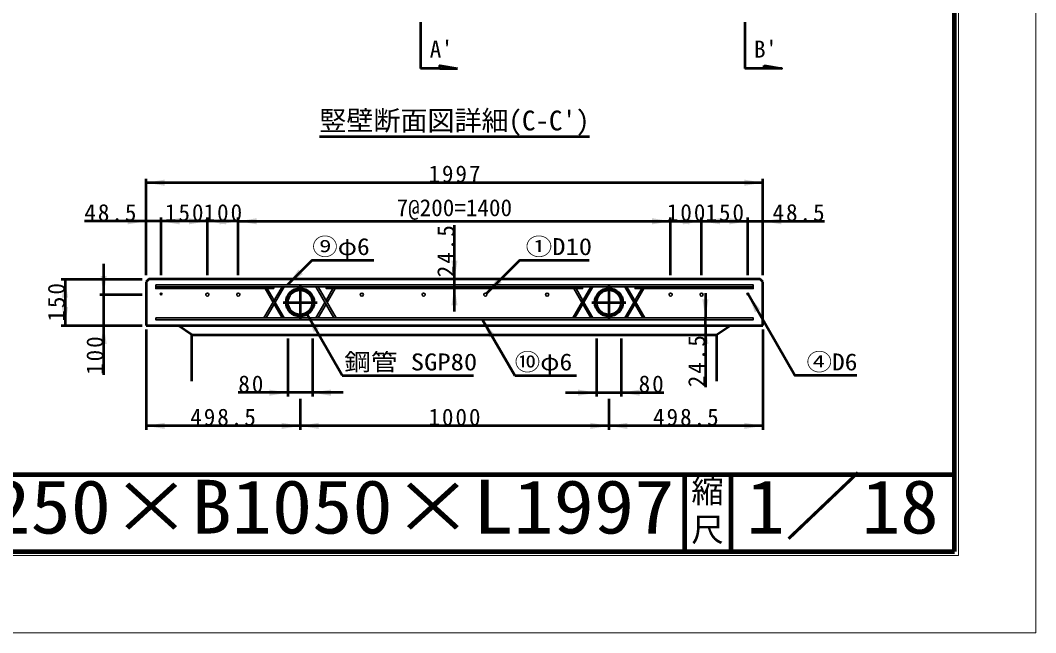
# Model space of a CAD drawing. Units: millimetres, scale not verified, with parts at other scales. Extents: x -2102 to 2102, y -1485 to 1485.
# Drawn here: x 787 to 2102, y -1485 to -692 of the extents above; entities that cross this region are included whole.
import ezdxf
from ezdxf.enums import TextEntityAlignment as Align

# ---------------------------------------------------------------- set-up
doc = ezdxf.new("R2010")
doc.units = ezdxf.units.MM
doc.header["$LTSCALE"] = 5
doc.linetypes.add('LONG_DASHED_DOTTED', pattern=[15.25, 12, -1.5, 0.25, -1.5])
doc.layers.add('0-0_V-nasSTD', color=7, linetype='Continuous', lineweight=50)
doc.layers.add('0-1_0', color=7, linetype='Continuous', lineweight=100)
doc.styles.add('ＭＳ ゴシック', font='')
doc.styles.get('ＭＳ ゴシック').set_extended_font_data('MS Gothic')

msp = doc.modelspace()

# ---------------------------------------------------------------- linework, layer by layer
at = {"layer": '0-0_V-nasSTD'}
for p, q in [((1305.796, -694.231), (1305.796, -754.231)), ((1725.796, -694.231), (1725.796, -754.231)), ((1330.796, -754.231), (1305.796, -754.231)), ((1330.796, -754.231), (1353.836, -754.231)), ((1750.796, -754.231), (1725.796, -754.231)), ((1750.796, -754.231), (1750.796, -750.391)), ((1174.724, -842.068), (1524.724, -842.068)), ((950.324, -1022.068), (950.324, -897.068)), ((1749.124, -902.068), (950.324, -902.068)), ((1749.124, -1022.068), (1749.124, -897.068)), ((950.324, -952.068), (870.324, -952.068)), ((969.724, -952.068), (950.324, -952.068)), ((969.724, -1022.068), (969.724, -947.068)), ((1029.724, -952.068), (969.724, -952.068)), ((1029.724, -1022.068), (1029.724, -947.068)), ((1069.724, -952.068), (1029.724, -952.068)), ((1069.724, -1022.068), (1069.724, -947.068)), ((1069.724, -952.068), (1629.724, -952.068)), ((1349.724, -1027.068), (1349.724, -957.068)), ((1629.724, -1022.068), (1629.724, -947.068)), ((1629.724, -952.068), (1669.724, -952.068)), ((1669.724, -1022.068), (1669.724, -947.068)), ((1669.724, -952.068), (1729.724, -952.068)), ((1729.724, -1022.068), (1729.724, -947.068)), ((1729.724, -952.068), (1749.124, -952.068)), ((1749.124, -952.068), (1829.124, -952.068)), ((895.324, -1007.068), (895.324, -1047.068)), ((1165.485, -1002.468), (1133.485, -1034.468)), ((1165.485, -1002.468), (1245.485, -1002.468)), ((1434.324, -1002.468), (1391.138, -1045.653)), ((1434.324, -1002.468), (1524.324, -1002.468)), ((840.324, -1027.068), (945.324, -1027.068)), ((845.324, -1027.068), (845.324, -1087.068)), ((953.924, -1027.068), (950.324, -1030.668)), ((950.324, -1030.668), (950.324, -1087.068)), ((1745.524, -1027.068), (953.924, -1027.068)), ((1349.724, -1036.868), (1349.724, -1027.068)), ((1349.724, -1068.868), (1349.724, -1036.868)), ((1749.124, -1030.668), (1745.524, -1027.068)), ((1749.124, -1087.068), (1749.124, -1030.668)), ((890.324, -1047.068), (945.324, -1047.068)), ((895.324, -1047.068), (895.324, -1087.068)), ((1674.724, -1045.268), (1674.724, -1077.268)), ((1204.456, -1151.868), (1158.724, -1072.656)), ((1674.724, -1087.068), (1674.724, -1077.268)), ((840.324, -1087.068), (945.324, -1087.068)), ((895.324, -1087.068), (895.324, -1151.068)), ((950.324, -1087.068), (1749.124, -1087.068)), ((1009.724, -1099.068), (991.904, -1087.068)), ((1427.754, -1151.868), (1386.185, -1079.868)), ((1674.724, -1087.068), (1674.724, -1167.068)), ((1707.544, -1087.068), (1689.724, -1099.068)), ((950.324, -1092.068), (950.324, -1222.068)), ((1133.724, -1104.068), (1133.724, -1179.068)), ((1165.724, -1104.068), (1165.724, -1179.068)), ((1533.724, -1104.068), (1533.724, -1179.068)), ((1565.724, -1104.068), (1565.724, -1179.068)), ((1689.724, -1159.068), (1689.724, -1099.068)), ((1749.124, -1092.068), (1749.124, -1222.068)), ((1204.456, -1151.868), (1374.456, -1151.868)), ((1427.754, -1151.868), (1507.754, -1151.868)), ((1133.724, -1174.068), (1069.724, -1174.068)), ((1165.724, -1174.068), (1133.724, -1174.068)), ((1149.724, -1182.068), (1149.724, -1222.068)), ((1205.724, -1174.068), (1165.724, -1174.068)), ((1493.724, -1174.068), (1533.724, -1174.068)), ((1533.724, -1174.068), (1565.724, -1174.068)), ((1549.724, -1182.068), (1549.724, -1222.068)), ((1565.724, -1174.068), (1620.724, -1174.068)), ((1149.724, -1217.068), (950.324, -1217.068)), ((1549.724, -1217.068), (1149.724, -1217.068)), ((1749.124, -1217.068), (1549.724, -1217.068))]:
    msp.add_line(p, q, dxfattribs=at)
at = {"layer": '0-0_V-nasSTD', "lineweight": 35}
for p, q in [((1126.346, -1036.868), (1103.021, -1077.268)), ((1105.792, -1077.268), (1129.117, -1036.868)), ((1115.724, -1036.868), (1115.724, -1039.268)), ((1170.33, -1036.868), (1193.655, -1077.268)), ((1196.426, -1077.268), (1173.101, -1036.868)), ((1526.346, -1036.868), (1503.021, -1077.268)), ((1505.792, -1077.268), (1529.117, -1036.868)), ((1570.33, -1036.868), (1593.655, -1077.268)), ((1596.426, -1077.268), (1573.101, -1036.868)), ((1104.407, -1039.268), (1114.683, -1057.068)), ((1116.069, -1054.668), (1107.178, -1039.268)), ((1183.378, -1054.668), (1192.269, -1039.268)), ((1195.041, -1039.268), (1184.764, -1057.068)), ((1504.407, -1039.268), (1514.683, -1057.068)), ((1516.069, -1054.668), (1507.178, -1039.268)), ((1583.378, -1054.668), (1592.269, -1039.268)), ((1595.041, -1039.268), (1584.764, -1057.068)), ((1126.346, -1077.268), (1116.069, -1059.468)), ((1117.455, -1057.068), (1129.117, -1077.268)), ((1170.33, -1077.268), (1181.993, -1057.068)), ((1183.378, -1059.468), (1173.101, -1077.268)), ((1526.346, -1077.268), (1516.069, -1059.468)), ((1517.455, -1057.068), (1529.117, -1077.268)), ((1570.33, -1077.268), (1581.993, -1057.068)), ((1583.378, -1059.468), (1573.101, -1077.268))]:
    msp.add_line(p, q, dxfattribs=at)
at = {"layer": '0-0_V-nasSTD', "linetype": 'LONG_DASHED_DOTTED'}
for p, q in [((1149.724, -1035.068), (1149.724, -1079.068)), ((1549.724, -1035.068), (1549.724, -1079.068)), ((1127.724, -1057.068), (1171.724, -1057.068)), ((1527.724, -1057.068), (1571.724, -1057.068))]:
    msp.add_line(p, q, dxfattribs=at)
at = {"layer": '0-0_V-nasSTD', "lineweight": 100}
for p, q in [((1647.5, -1280), (1647.5, -1380)), ((1707.5, -1280), (1707.5, -1380)), ((-1997.5, -1380), (1997.5, -1380))]:
    msp.add_line(p, q, dxfattribs=at)
at = {"layer": '0-0_V-nasSTD', "lineweight": 18}
for points in [[(-2102.5, -1485), (-2102.5, 1485), (2102.5, 1485), (2102.5, -1485)], [(-2002.5, -1385), (-2002.5, 1385), (2002.5, 1385), (2002.5, -1385)]]:
    msp.add_lwpolyline(points, close=True, dxfattribs=at)
at = {"layer": '0-0_V-nasSTD', "lineweight": 100}
msp.add_lwpolyline([(1997.5, -1380), (1997.5, 1380), (-1997.5, 1380)], dxfattribs=at)
at = {"layer": '0-0_V-nasSTD'}
for points in [[(1330.796, -754.231), (1330.796, -750.391), (1353.836, -754.231)], [(1750.796, -750.391), (1773.836, -754.231), (1750.796, -754.231)], [(1870.692, -1151.868), (1790.692, -1151.868), (1730.324, -1047.307)], [(1009.724, -1159.068), (1009.724, -1099.068), (1689.724, -1099.068)]]:
    msp.add_lwpolyline(points, dxfattribs=at)
at = {"layer": '0-0_V-nasSTD', "lineweight": 35}
for points in [[(962.724, -1034.468), (962.724, -1036.868), (1736.724, -1036.868), (1736.724, -1034.468)], [(962.724, -1077.268), (962.724, -1079.668), (1736.724, -1079.668), (1736.724, -1077.268)]]:
    msp.add_lwpolyline(points, close=True, dxfattribs=at)
for points in [[(962.724, -1036.868), (962.724, -1039.268), (1115.724, -1039.268)], [(1183.724, -1036.868), (1183.724, -1039.268), (1515.724, -1039.268), (1515.724, -1036.868)], [(1583.724, -1036.868), (1583.724, -1039.268), (1736.724, -1039.268), (1736.724, -1036.868)]]:
    msp.add_lwpolyline(points, dxfattribs=at)
for centre, radius in [((969.724, -1046.268), 1.2), ((1029.724, -1047.068), 2), ((1069.724, -1047.068), 2), ((1229.724, -1047.068), 2), ((1309.724, -1047.068), 2), ((1389.724, -1047.068), 2), ((1469.724, -1047.068), 2), ((1629.724, -1047.068), 2), ((1669.724, -1047.068), 2), ((1729.724, -1046.268), 1.2)]:
    msp.add_circle(centre, radius, dxfattribs=at)
at = {"layer": '0-0_V-nasSTD'}
for centre, radius in [((1149.724, -1057.068), 18), ((1149.724, -1057.068), 16), ((1549.724, -1057.068), 18), ((1549.724, -1057.068), 16)]:
    msp.add_circle(centre, radius, dxfattribs=at)
for points in [[(950.324, -902.068), (974.324, -902.068), (974.324, -898.068)], [(950.324, -902.068), (974.324, -906.068), (974.324, -902.068)], [(1725.124, -902.068), (1725.124, -898.068), (1749.124, -902.068)], [(1725.124, -906.068), (1725.124, -902.068), (1749.124, -902.068)], [(926.324, -952.068), (926.324, -948.068), (950.324, -952.068)], [(926.324, -956.068), (926.324, -952.068), (950.324, -952.068)], [(969.724, -952.068), (993.724, -952.068), (993.724, -948.068)], [(969.724, -952.068), (993.724, -956.068), (993.724, -952.068)], [(1005.724, -952.068), (1005.724, -948.068), (1029.724, -952.068)], [(1005.724, -956.068), (1005.724, -952.068), (1029.724, -952.068)], [(1029.724, -952.068), (1053.724, -952.068), (1053.724, -948.068)], [(1029.724, -952.068), (1053.724, -956.068), (1053.724, -952.068)], [(1045.724, -952.068), (1045.724, -948.068), (1069.724, -952.068)], [(1045.724, -956.068), (1045.724, -952.068), (1069.724, -952.068)], [(1069.724, -952.068), (1093.724, -952.068), (1093.724, -948.068)], [(1069.724, -952.068), (1093.724, -956.068), (1093.724, -952.068)], [(1605.724, -952.068), (1605.724, -948.068), (1629.724, -952.068)], [(1605.724, -956.068), (1605.724, -952.068), (1629.724, -952.068)], [(1629.724, -952.068), (1653.724, -952.068), (1653.724, -948.068)], [(1629.724, -952.068), (1653.724, -956.068), (1653.724, -952.068)], [(1645.724, -952.068), (1645.724, -948.068), (1669.724, -952.068)], [(1645.724, -956.068), (1645.724, -952.068), (1669.724, -952.068)], [(1669.724, -952.068), (1693.724, -952.068), (1693.724, -948.068)], [(1669.724, -952.068), (1693.724, -956.068), (1693.724, -952.068)], [(1705.724, -952.068), (1705.724, -948.068), (1729.724, -952.068)], [(1705.724, -956.068), (1705.724, -952.068), (1729.724, -952.068)], [(1749.124, -952.068), (1773.124, -952.068), (1773.124, -948.068)], [(1749.124, -952.068), (1773.124, -956.068), (1773.124, -952.068)], [(1345.724, -1003.068), (1349.724, -1027.068), (1349.724, -1003.068)], [(1349.724, -1027.068), (1349.724, -1003.068), (1353.724, -1003.068)], [(891.324, -1023.068), (895.324, -1047.068), (895.324, -1023.068)], [(895.324, -1047.068), (895.324, -1023.068), (899.324, -1023.068)], [(1133.485, -1034.468), (1147.627, -1014.669), (1150.456, -1017.497)], [(1133.485, -1034.468), (1150.456, -1017.497), (1153.284, -1020.326)], [(841.324, -1051.068), (845.324, -1051.068), (845.324, -1027.068)], [(845.324, -1051.068), (845.324, -1027.068), (849.324, -1051.068)], [(1345.724, -1060.868), (1349.724, -1060.868), (1349.724, -1036.868)], [(1349.724, -1060.868), (1349.724, -1036.868), (1353.724, -1060.868)], [(1391.138, -1045.653), (1405.28, -1025.854), (1408.108, -1028.683)], [(1391.138, -1045.653), (1408.108, -1028.683), (1410.937, -1031.511)], [(1730.324, -1047.307), (1738.86, -1070.092), (1742.324, -1068.092)], [(1730.324, -1047.307), (1742.324, -1068.092), (1745.788, -1066.092)], [(841.324, -1063.068), (845.324, -1087.068), (845.324, -1063.068)], [(845.324, -1087.068), (845.324, -1063.068), (849.324, -1063.068)], [(1670.724, -1053.268), (1674.724, -1077.268), (1674.724, -1053.268)], [(1674.724, -1077.268), (1674.724, -1053.268), (1678.724, -1053.268)], [(1158.724, -1072.656), (1167.26, -1095.441), (1170.724, -1093.441)], [(1158.724, -1072.656), (1170.724, -1093.441), (1174.188, -1091.441)], [(891.324, -1111.068), (895.324, -1111.068), (895.324, -1087.068)], [(895.324, -1111.068), (895.324, -1087.068), (899.324, -1111.068)], [(1386.185, -1079.868), (1394.72, -1102.652), (1398.185, -1100.652)], [(1386.185, -1079.868), (1398.185, -1100.652), (1401.649, -1098.652)], [(1670.724, -1111.068), (1674.724, -1111.068), (1674.724, -1087.068)], [(1674.724, -1111.068), (1674.724, -1087.068), (1678.724, -1111.068)], [(1109.724, -1174.068), (1109.724, -1170.068), (1133.724, -1174.068)], [(1165.724, -1174.068), (1189.724, -1174.068), (1189.724, -1170.068)], [(1509.724, -1174.068), (1509.724, -1170.068), (1533.724, -1174.068)], [(1565.724, -1174.068), (1589.724, -1174.068), (1589.724, -1170.068)], [(1109.724, -1178.068), (1109.724, -1174.068), (1133.724, -1174.068)], [(1165.724, -1174.068), (1189.724, -1178.068), (1189.724, -1174.068)], [(1509.724, -1178.068), (1509.724, -1174.068), (1533.724, -1174.068)], [(1565.724, -1174.068), (1589.724, -1178.068), (1589.724, -1174.068)], [(950.324, -1217.068), (974.324, -1217.068), (974.324, -1213.068)], [(950.324, -1217.068), (974.324, -1221.068), (974.324, -1217.068)], [(1125.724, -1217.068), (1125.724, -1213.068), (1149.724, -1217.068)], [(1125.724, -1221.068), (1125.724, -1217.068), (1149.724, -1217.068)], [(1149.724, -1217.068), (1173.724, -1217.068), (1173.724, -1213.068)], [(1149.724, -1217.068), (1173.724, -1221.068), (1173.724, -1217.068)], [(1525.724, -1217.068), (1525.724, -1213.068), (1549.724, -1217.068)], [(1525.724, -1221.068), (1525.724, -1217.068), (1549.724, -1217.068)], [(1549.724, -1217.068), (1573.724, -1217.068), (1573.724, -1213.068)], [(1549.724, -1217.068), (1573.724, -1221.068), (1573.724, -1217.068)], [(1725.124, -1217.068), (1725.124, -1213.068), (1749.124, -1217.068)], [(1725.124, -1221.068), (1725.124, -1217.068), (1749.124, -1217.068)]]:
    msp.add_solid(points, dxfattribs=at)
at = {"layer": '0-1_0'}
msp.add_line((-1997.5, -1280), (1997.5, -1280), dxfattribs=at)

# ---------------------------------------------------------------- texts
at = {"layer": '0-0_V-nasSTD', "style": 'ＭＳ ゴシック'}
for s, height, p in [("A'", 21.99, (1317.685, -746.675)), ("B'", 21.99, (1737.685, -746.675)), ("竪壁断面図詳細(C-C')", 25.66, (1174.724, -842.068)), ('7@200=1400', 21.99, (1274.724, -952.068)), ('縮', 30.79, (1656.482, -1326.001)), ('尺', 30.79, (1656.476, -1375.99))]:
    msp.add_text(s, height=height, dxfattribs=at).set_placement(p, align=Align.BOTTOM_LEFT)
for s, height, width, p in [('⑨φ6', 21.99, 1.1, (1165.485, -1002.468)), ('①D10', 21.99, 1.15, (1441.824, -1002.468)), ('鋼管 SGP80', 21.99, 1.15, (1206.956, -1151.868)), ('⑩φ6', 21.99, 1.1, (1427.754, -1151.868)), ('④D6', 21.99, 1.1, (1805.692, -1151.868)), ('H1250×B1050×L1997', 69.65, 1.1, (644.25, -1377.492)), ('1／18', 69.65, 1.05, (1727.75, -1377.418))]:
    msp.add_text(s, height=height, dxfattribs=dict(at, width=width)).set_placement(p, align=Align.BOTTOM_LEFT)
at = {"layer": '0-0_V-nasSTD', "char_height": 21.99, "attachment_point": 7, "style": 'ＭＳ ゴシック'}
for s, insert in [('\\T1.17;1997', (1315.974, -902.068)), ('\\T1.17;48.5', (870.324, -952.068)), ('\\T1.17;150', (974.724, -952.068)), ('\\T1.17;100', (1024.724, -952.068)), ('\\T1.17;100', (1624.724, -952.068)), ('\\T1.17;150', (1674.724, -952.068)), ('\\T1.17;48.5', (1761.624, -952.068)), ('\\T1.17;80', (1069.724, -1174.068)), ('\\T1.17;80', (1588.224, -1174.068)), ('\\T1.17;498.5', (1007.524, -1217.068)), ('\\T1.17;1000', (1315.974, -1217.068)), ('\\T1.17;498.5', (1606.924, -1217.068))]:
    msp.add_mtext(s, dxfattribs=dict(at, insert=insert))
at = {"layer": '0-0_V-nasSTD', "char_height": 21.99, "attachment_point": 7, "rotation": 90, "style": 'ＭＳ ゴシック'}
for s, insert in [('\\T1.17;24.5', (1349.724, -1024.568)), ('\\T1.17;150', (845.324, -1082.068)), ('\\T1.17;100', (895.324, -1151.068)), ('\\T1.17;24.5', (1674.724, -1167.068))]:
    msp.add_mtext(s, dxfattribs=dict(at, insert=insert))

doc.saveas('drawing.dxf')
